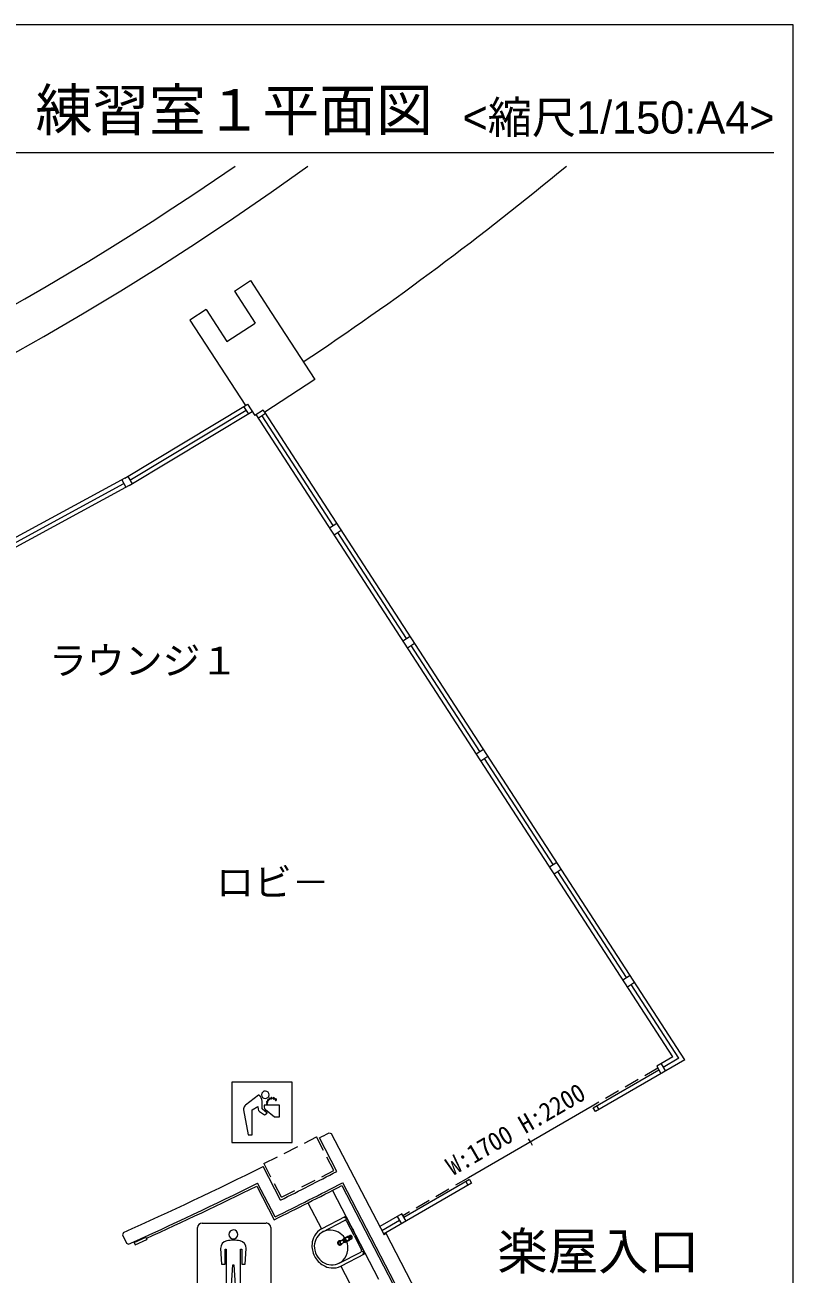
# Model space of a CAD drawing. Units: millimetres, scale not verified. Extents: x -25290 to 16938, y -16058 to 13603.
# Drawn here: x 7572 to 16710, y -1246 to 13603 of the extents above; entities that cross this region are included whole.
import ezdxf
from ezdxf.enums import TextEntityAlignment as Align

# ---------------------------------------------------------------- set-up
doc = ezdxf.new("R2010")
doc.units = ezdxf.units.MM
doc.header["$LTSCALE"] = 150
doc.linetypes.add('DASHED1', pattern=[1.8, 1.2, -0.6])
for name, color, linetype, lineweight in [('0-2_2', 7, 'Continuous', 9), ('0-A_20', 7, 'Continuous', 9), ('0-F_120', 7, 'Continuous', 9), ('F-0', 7, 'Continuous', 9)]:
    doc.layers.add(name, color=color, linetype=linetype, lineweight=lineweight)
doc.styles.add('HG創英角ｺﾞｼｯｸUB', font='')
doc.styles.add('HGｺﾞｼｯｸE', font='')
doc.styles.add('ＭＳ ゴシック', font='')
doc.styles.get('HG創英角ｺﾞｼｯｸUB').set_extended_font_data('HG創英角ｺﾞｼｯｸUB')
doc.styles.get('HGｺﾞｼｯｸE').set_extended_font_data('HGｺﾞｼｯｸE')
doc.styles.get('ＭＳ ゴシック').set_extended_font_data('MS Gothic')

msp = doc.modelspace()

# ---------------------------------------------------------------- linework, layer by layer
at = {"layer": '0-2_2'}
for p, q in [((10064.1, 10437.2), (10309.3, 10059.6)), ((9728.2, 10219.1), (9534.3, 10094.9)), ((9728.2, 10219.1), (9973.4, 9841.5)), ((9534.3, 10094.9), (9780.3, 9716.1)), ((9973.4, 9841.5), (10309.3, 10059.6)), ((8760.6, 8214.5), (10194.2, 9078)), ((10231.9, 8983.9), (10177.3, 9067.9)), ((10219.7, 9094.6), (10307.1, 8959.9)), ((8810.3, 8127.6), (10274.5, 9009.5)), ((8820.7, 8192.3), (10204.6, 9025.9)), ((15282.2, 1335.7), (10323.9, 8970.8)), ((10435.2, 8983.4), (10351.2, 8928.9)), ((11238.9, 7653.9), (10393.7, 8955.3)), ((15423.6, 1301.9), (10424.2, 9000.2)), ((8760.6, 8214.5), (7285.5, 7413.6)), ((8725.4, 8195.4), (8773.2, 8107.4)), ((8794.9, 8235.2), (8846.5, 8149.4)), ((8810.3, 8127.6), (7331.3, 7324.5)), ((7344.5, 7388.7), (8749.3, 8151.4)), ((11196.9, 7626.6), (11280.9, 7681.1)), ((11251.4, 7542.6), (11335.4, 7597.2)), ((12111.3, 6310.4), (11293.4, 7569.9)), ((12069.3, 6283.1), (12153.3, 6337.7)), ((12123.9, 6199.2), (12207.8, 6253.7)), ((12983.8, 4966.9), (12165.9, 6226.4)), ((12941.8, 4939.7), (13025.8, 4994.2)), ((12996.3, 4855.7), (13080.3, 4910.2)), ((13856.3, 3623.5), (13038.3, 4883)), ((13814.3, 3596.2), (13898.2, 3650.7)), ((13868.8, 3512.2), (13952.8, 3566.7)), ((14728.7, 2280), (13910.8, 3539.5)), ((14686.7, 2252.8), (14770.7, 2307.2)), ((14741, 2168.7), (14825.1, 2223.1)), ((15352.7, 1318.7), (14784, 2196.5)), ((15423.6, 1301.9), (14359.3, 686.1)), ((15282.2, 1335.7), (15089.1, 1224)), ((15089.1, 1224), (15139.3, 1137.4)), ((15141.1, 1254.1), (15191.3, 1167.5)), ((15352.7, 1318.7), (15166.2, 1210.8)), ((14334.3, 729.5), (15114.2, 1180.7)), ((14321.7, 751.1), (12848.5, -101.2)), ((14402.7, 711.2), (14377.6, 754.5)), ((14359.3, 686.1), (14334.3, 729.5)), ((11282.6, -26.9), (11074.6, 372.8)), ((13585.1, 325), (13563.6, 362.1)), ((13585.1, 325), (13606.6, 287.8)), ((10613.2, -367), (10405.1, 32.6)), ((12861, -122.8), (12081.1, -574.1)), ((12817.7, -147.9), (12842.8, -191.2)), ((12861, -122.8), (12886.1, -166.2)), ((10329, -200.6), (10537.1, -600.3)), ((10548, -567), (10339.9, -167.3)), ((11230.1, -251.2), (11780.2, -1307.9)), ((11341.3, -193.8), (12901.6, -3191)), ((12935.4, -3201.7), (11352, -160.1)), ((12886.1, -166.2), (11839.6, -771.6)), ((10938.9, -399.7), (11099.3, -708.5)), ((11101.2, -707.4), (11389.8, -557.5)), ((11389.4, -581.4), (11390.6, -604.2)), ((11620.5, -1001.5), (11389.8, -557.5)), ((11602.1, -970.5), (11404.7, -590.4)), ((12056, -530.7), (11793.4, -682.7)), ((12054.1, -647.5), (12004, -560.8)), ((12106.1, -617.4), (12056, -530.7)), ((11117.8, -743.9), (11372.7, -611.5)), ((11487.4, -788.7), (11399.7, -620)), ((11457.9, -688.5), (11465.8, -703.7)), ((11465.8, -703.7), (11475.3, -722)), ((11475.3, -722), (11483.2, -737.3)), ((11816.5, -727.1), (12029.1, -604.2)), ((8872.9, -870.3), (9010, -808.8)), ((8872.9, -870.3), (8885.2, -897.7)), ((8885.2, -897.7), (9022.2, -836.2)), ((9010, -808.8), (9022.2, -836.2)), ((11330.9, -850.4), (11355.6, -837.1)), ((11372, -868.7), (11346.9, -881.3)), ((11397.8, -806.1), (11365.7, -825)), ((11403, -813.5), (11370.4, -832.7)), ((11383.5, -829.6), (11372.4, -836.1)), ((11382.5, -855.5), (11394.2, -850.2)), ((11384.2, -859.2), (11418.6, -843.5)), ((11421.8, -852), (11387.8, -867.4)), ((11414.9, -801.1), (11437.9, -789.2)), ((11457.3, -829.6), (11435.6, -840.9)), ((11487.4, -788.7), (11575, -957.5)), ((11870.3, -765.4), (11844.3, -780.5)), ((13173.8, -3269.4), (11870.3, -765.4)), ((11311.6, -1116.9), (11566.5, -984.5)), ((11331.8, -1151.5), (11620.5, -1001.5)), ((11600.7, -988.1), (11582.7, -974)), ((11329.9, -1152.4), (11489.4, -1459.4))]:
    msp.add_line(p, q, dxfattribs=at)
at = {"layer": '0-2_2', "linetype": 'DASHED1'}
for p, q in [((15101.7, 1202.4), (14321.7, 751.1)), ((10415.9, 66.2), (11040.7, 383.7)), ((11248.7, -15.9), (11040.7, 383.7)), ((10623.9, -333.5), (10415.9, 66.2)), ((10623.9, -333.5), (11248.7, -15.9)), ((12848.5, -101.2), (12068.5, -552.4))]:
    msp.add_line(p, q, dxfattribs=at)
at = {"layer": '0-2_2'}
for points in [[(10064.1, 10437.2), (10256.4, 10563.8), (10502.4, 10185)], [(10502.4, 10185), (11020.4, 9387.3), (10424.2, 9000.2)], [(9780.3, 9716.1), (10194.5, 9078.2), (10219.7, 9094.6)], [(10424.2, 9000.2), (10407.9, 9025.4), (10307.1, 8959.9)], [(11190.1, 432.8), (11217.1, 424.4), (11844.3, -780.5)], [(8743.5, -752.9), (8733.4, -779.3), (8778.5, -879.8), (8804.9, -889.9)]]:
    msp.add_lwpolyline(points, dxfattribs=at)
msp.add_circle((11454.9, -805.6), 11, dxfattribs=at)
for centre, radius, start, end in [((-9858.7, 40747.8), 35041.7, 243.87318, 304.66279), ((-9858.7, 40747.8), 35542.3, 251.39325, 305.81322), ((-9858.7, 40747.8), 37424.5, 303.65912, 309.6332), ((-9858.7, 40747.8), 45479.1, 297.4054, 297.56937), ((-9858.7, 40747.8), 45479.1, 294.14369, 296.45934), ((-9858.7, 40747.8), 45929.6, 296.46954, 297.40633), ((-9858.7, 40747.8), 45629.3, 294.14371, 296.27415), ((-9858.7, 40747.8), 45654.3, 294.42012, 296.24341), ((-9858.7, 40747.8), 46104.8, 296.25569, 297.37556), ((-9858.7, 40747.8), 46079.8, 296.28613, 297.40663), ((11378, -604.2), 29.9, 27.45, 117.45), ((11195.8, -889.6), 205.1, 117.45, 151.59999), ((11200.9, -903.8), 180.1, 99.06, 132.99998), ((11203.9, -923.6), 200.1, 60.89999, 99.06), ((11382, -629.2), 19.9, 27.45, 117.45), ((11256.5, -908.7), 270.2, 175.14999, 207.45), ((11226.5, -906.2), 240.2, 151.59999, 175.14999), ((11214.5, -918.4), 200.1, 132.99998, 192.99998), ((11318.6, -876.4), 27, 67.40999, 347.50999), ((11194.3, -941), 220.2, 33.87999, 60.89999), ((11318.6, -876.4), 16.2, 76.67, 338.23999), ((11339.1, -865.8), 17.4, 118.2, 296.70999), ((11377.9, -845.6), 23.9, 159.2, 255.70999), ((11377.9, -845.6), 23.9, 120.65999, 159.2), ((11378, -845.5), 15, 120.53999, 294.37), ((11377.9, -845.6), 10.9, 120.23999, 294.67), ((11377.9, -845.6), 23.9, 255.70999, 294.24998), ((11385.7, -834), 13.4, 189.01999, 194.53), ((11414.7, -826.5), 43.5, 194.53, 220.37999), ((11391.9, -845.9), 13.4, 220.37999, 225.89), ((11385.1, -832.2), 2.9, 10.99998, 120.48999), ((11415.1, -826.3), 27.5, 190.98, 215.87), ((11415.3, -826.2), 27.8, 215.87, 223.85999), ((11393, -847.5), 2.9, 294.42, 43.90999), ((11412.8, -831.5), 29.6, 108.81, 120.60999), ((11194.3, -941), 220.2, 354.00999, 21.03), ((11411, -827.1), 15.7, 117.45, 120.53999), ((11412, -829), 27, 97.12, 108.81), ((11408.5, -821.8), 9.91, 113.89, 118.24998), ((11411.2, -828.2), 16.8, 89.92999, 113.89), ((11412, -829), 27, 86.56999, 97.12), ((11415.5, -821.5), 20.3, 102.82999, 109.7), ((11416.2, -824.6), 23.5, 93.25999, 102.82999), ((11411.2, -826.6), 15.2, 68.26999, 89.92999), ((11411.9, -829.6), 27.5, 68.24998, 86.56999), ((11416.2, -824.6), 23.5, 84.67, 93.25999), ((11410.2, -828.9), 17.8, 27.42, 68.26999), ((11416.3, -824), 22.9, 67.15999, 84.67), ((11412, -829.1), 15.8, 294.37, 341.98999), ((11419.9, -822.3), 21.1, 77.14, 93.23999), ((11410.4, -826.7), 27.8, 294.29999, 317.57999), ((11412.8, -827.5), 25.2, 27.45999, 68.24998), ((11419.7, -823.3), 22.2, 60.92999, 77.14), ((11415.3, -826.2), 25.3, 25.76999, 67.15999), ((11410.9, -828.6), 17, 1.59, 27.42), ((11410.4, -828.6), 17.6, 341.98999, 1.59), ((11419.3, -823.9), 22.8, 43.67999, 60.92999), ((11417.8, -826.9), 22.6, 305.14, 321.74998), ((11410.4, -826.7), 27.8, 317.57999, 342.78), ((11411.9, -827.7), 26.1, 5.39, 26.99998), ((11417.8, -826.9), 22.6, 321.74998, 330.98), ((11419.2, -824), 23.1, 323.49998, 43.67999), ((11413.2, -827.5), 24.8, 342.78, 5.39), ((11416.6, -826.3), 24, 330.98, 346.67), ((11443.4, -811.4), 22.9, 40.82999, 104.17999), ((11415, -826.3), 25.7, 3.73, 25.76999), ((11416.4, -826.2), 24.2, 346.67, 3.73), ((11443.4, -811.4), 22.9, 307.25999, 12.84), ((11256.5, -908.7), 270.2, 207.45, 239.75999), ((11256.5, -908.7), 243.2, 192.99998, 221.90999), ((11214.1, -943.1), 200.1, 315.84999, 354.00999), ((11557.3, -966.7), 19.9, 297.45, 27.45), ((11575.4, -984.3), 29.9, 297.45, 27.45), ((11224.4, -937.4), 200.1, 221.90999, 281.90999), ((11241.3, -934.6), 240.2, 239.75999, 263.31), ((11237.2, -969.3), 205.1, 263.31, 297.45), ((11228.5, -956.9), 180.1, 281.90999, 315.84999), ((11198.1, -894), 250.2, 297.45, 298.65999)]:
    msp.add_arc(centre, radius, start, end, dxfattribs=at)
at = {"layer": '0-F_120'}
for p, q in [((10352.2, 879.3), (10195.5, 761.1)), ((10419.7, 760.8), (10419.7, 738.6)), ((9625.1, -1456.9), (9625.1, -694)), ((9679.7, -639.4), (10442.9, -639.4)), ((10497, -694), (10497, -1456.9))]:
    msp.add_line(p, q, dxfattribs=at)
msp.add_lwpolyline([(10035, 1036.4), (10035, 319.4), (10752.1, 319.4), (10752.1, 1036.4)], close=True, dxfattribs=at)
for points in [[(10174, 706.4), (10226.4, 409.8), (10275.8, 409.8), (10275.8, 704.9), (10343.3, 744.3), (10346.9, 713.1)], [(10363, 687.3), (10423.4, 647.9), (10454.2, 665.9), (10392.7, 717.6), (10392.7, 810.3)], [(10432, 711.6), (10540.7, 621.3), (10599.8, 621.3), (10599.8, 760.8), (10419.7, 760.8)], [(9900, -943.3), (9910.2, -1127.2), (9953.2, -1127.2), (9953.2, -951.1), (9966.6, -951.1), (9966.6, -1441.9), (10025.1, -1441.9), (10046.6, -1138), (10057.6, -1138), (10078.2, -1441.9), (10136.9, -1441.9), (10136.9, -951.1), (10150.6, -951.1), (10150.6, -1127.2), (10193.8, -1127.2), (10203.7, -943.3)]]:
    msp.add_lwpolyline(points, dxfattribs=at)
for centre, radius, start, end in [((10433.2, 882.7), 46.9, 90.5053, 175.90741), ((10429.3, 882.4), 47.3, 0.32684, 85.78859), ((10229.9, 716), 56.8, 127.31265, 179.86323), ((10356.7, 873.3), 7.49, 93.56431, 127.08196), ((10356.2, 873.8), 6.95, 51.64765, 89.68274), ((10301.5, 809.7), 91.2, 0.33807, 49.66161), ((10433.2, 886.1), 46.7, 180.12218, 265.86207), ((10429.9, 886.4), 46.9, 269.94185, 355.42347), ((10452.2, 776.1), 7.04, 104.37584, 188.62263), ((10451.8, 776.4), 6.73, 191.88926, 279.45031), ((10453.6, 799.6), 7.64, 170.31645, 253.78384), ((10453.1, 798.6), 7.37, 75.5617, 162.13442), ((10451.2, 775.9), 7, 10.89714, 96.71645), ((10452.9, 799.1), 7.03, 258.13963, 346.56759), ((10451.7, 776.1), 6.47, 280.30966, 10.09174), ((10453.4, 799.3), 6.63, 344.19901, 76.57261), ((10463.4, 820.2), 7.32, 144.26324, 233.00578), ((10463.2, 820.1), 7.24, 55.32478, 142.03606), ((10462.9, 820.4), 7.17, 236.56091, 325.04788), ((10463.2, 820.4), 6.96, 323.77692, 54.1457), ((10481.9, 836.5), 8.4, 101.81582, 187.89309), ((10481.9, 837.1), 8.54, 191.64203, 277.28261), ((10481.4, 836.7), 8.14, 11.85876, 98.62941), ((10480.8, 837), 8.66, 284.77293, 9.17934), ((10506.3, 844.6), 8.91, 99.97251, 186.2877), ((10506.1, 845.2), 8.79, 190.4367, 277.24693), ((10505.4, 844.3), 9.12, 10.06405, 94.3707), ((10505.7, 845.1), 8.76, 279.77003, 4.89369), ((10532.6, 841.7), 9.12, 97.22367, 184.38979), ((10532.5, 842.2), 9.08, 187.42095, 274.50802), ((10532.1, 841.6), 9.17, 7.93125, 94.64254), ((10531.9, 842.4), 9.35, 277.8202, 3.00354), ((10556.5, 827.7), 9.96, 156.56911, 242.01098), ((10555.9, 827.4), 9.52, 66.41644, 153.66159), ((10555.5, 827.9), 9.72, 247.94885, 334.81842), ((10555.9, 827.7), 9.27, 334.91935, 65.65906), ((10236, 716.3), 62.8, 180.1509, 189.08452), ((10383.5, 718), 37, 187.52641, 236.21525), ((10456.1, 738.9), 36.4, 180.36639, 228.48554), ((9681.9, -696.1), 56.8, 92.18552, 177.84597), ((10053.6, -776.7), 54.9, 92.06856, 178.12599), ((10050.1, -776.9), 55.1, 2.03462, 88.44888), ((10440.2, -696.1), 56.9, 2.21104, 87.31479), ((9990.9, -940.7), 90.9, 102.01388, 181.63517), ((10050.4, -1293.5), 448.7, 89.84743, 100.06223), ((10053.9, -773.4), 55.3, 181.59181, 267.56989), ((10049.8, -773.4), 55.3, 271.81358, 358.34669), ((10054.2, -1286.2), 441.4, 79.85022, 90.33947), ((10112.6, -940.8), 91.1, 358.44565, 77.74259)]:
    msp.add_arc(centre, radius, start, end, dxfattribs=at)
at = {"layer": 'F-0'}
for p, q in [((16710.4, -15796.6), (16710.4, 13603.4)), ((-1383.2, 12085.8), (16482.7, 12085.8))]:
    msp.add_line(p, q, dxfattribs=at)
msp.add_lwpolyline([(16710.4, 13603.4), (-25289.6, 13603.4), (-25289.6, -15796.6)], dxfattribs=at)

# ---------------------------------------------------------------- texts
at = {"layer": '0-A_20', "style": 'HGｺﾞｼｯｸE'}
for s, height, p in [('ラウンジ１', 329.9, (7858.7, 5783.1)), ('ロビ－', 329.9, (9846.9, 3149)), ('楽屋入口', 439.9, (13192.8, -1325.5))]:
    msp.add_text(s, height=height, dxfattribs=at).set_placement(p, align=Align.BOTTOM_LEFT)
at = {"layer": '0-A_20', "style": 'ＭＳ ゴシック', "width": 0.95}
msp.add_text('W:1700 H:2200', height=219.9, rotation=30.051, dxfattribs=at).set_placement((12698, -138.6), align=Align.BOTTOM_LEFT)
at = {"layer": 'F-0', "style": 'HG創英角ｺﾞｼｯｸUB'}
for s, height, p in [('練習室１平面図', 494.9, (7698, 12197.2)), ('<縮尺1/150:A4>', 384.9, (12778.4, 12197.2))]:
    msp.add_text(s, height=height, dxfattribs=at).set_placement(p, align=Align.BOTTOM_LEFT)

doc.saveas('drawing.dxf')
